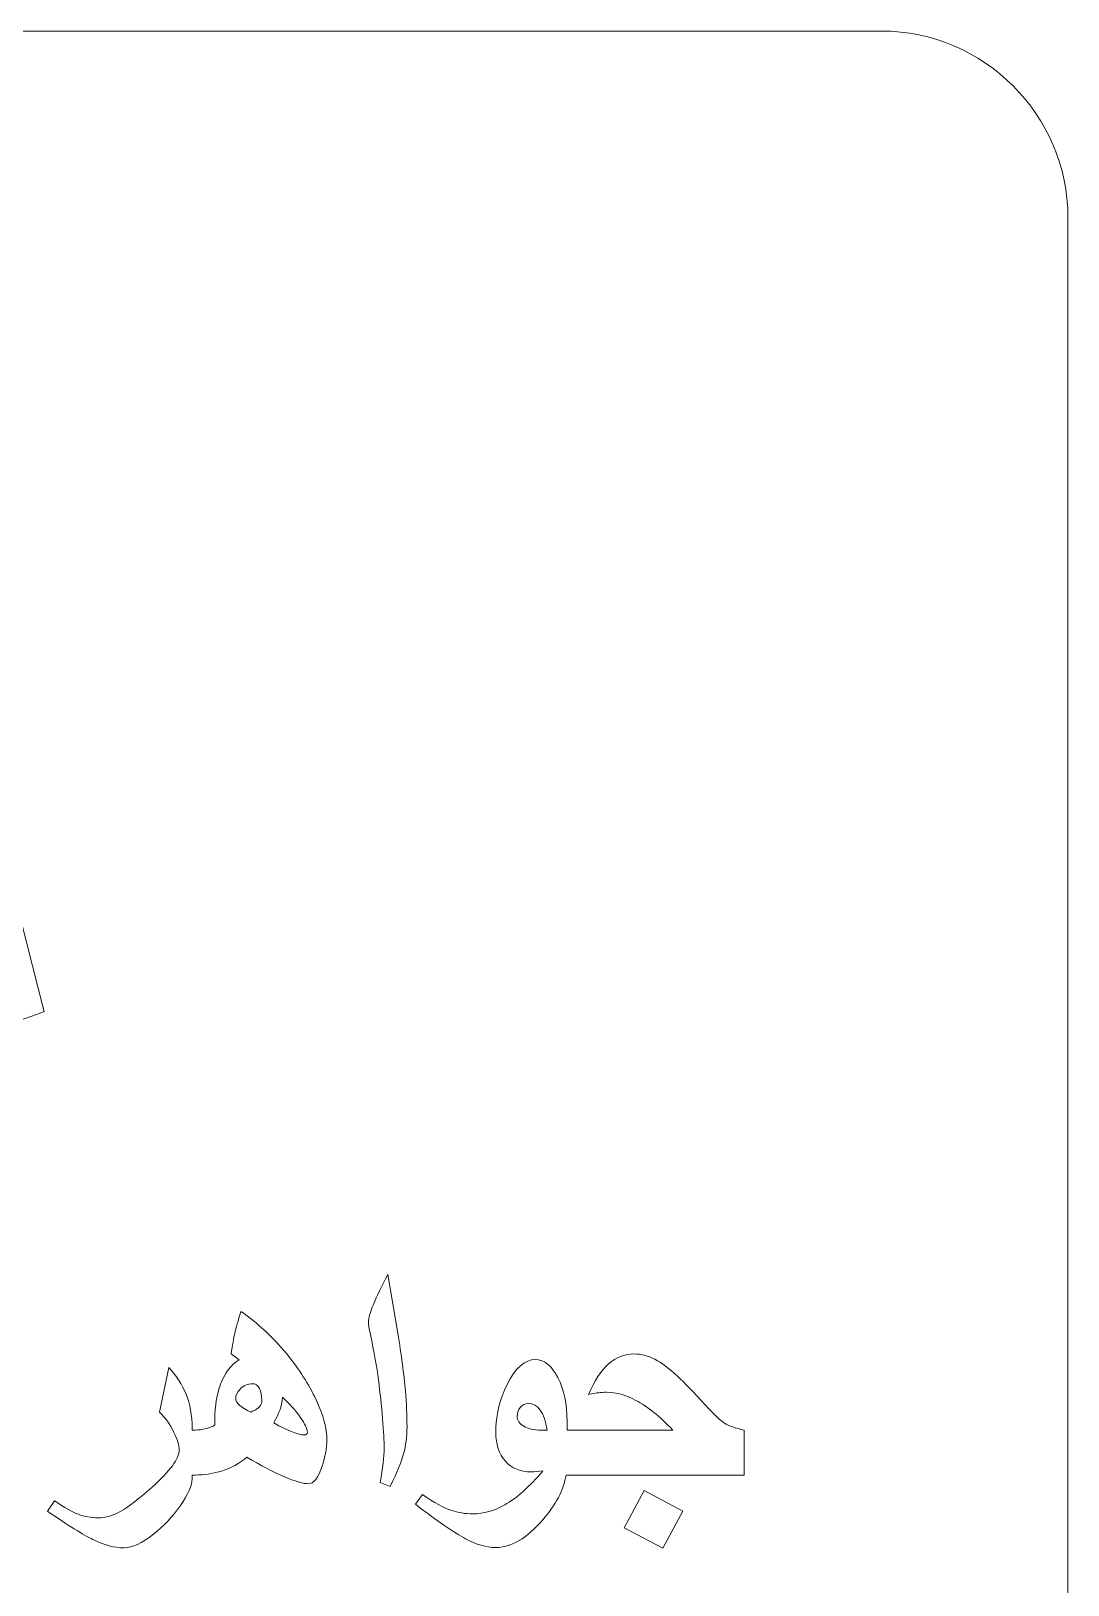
# Model space of a CAD drawing. Header units: millimetres. Extents: x -171.7 to -121.7, y -138.5 to -88.5.
# Drawn here: x -138.34 to -121.66, y -113.5 to -88.5 of the extents above; entities that cross this region are included whole.
import ezdxf

# ---------------------------------------------------------------- set-up
doc = ezdxf.new("R2010")
doc.units = ezdxf.units.MM
doc.header["$MEASUREMENT"] = 0
doc.layers.add('Layer 1', color=7, linetype='Continuous')

msp = doc.modelspace()

# ---------------------------------------------------------------- linework, layer by layer
at = {"layer": 'Layer 1', "color": 250, "lineweight": 18}
msp.add_open_spline([(-168.6577, -88.5016), (-168.6577, -88.5016), (-124.6578, -88.5016), (-124.6578, -88.5016), (-123.0078, -88.5016), (-121.6578, -89.8517), (-121.6578, -91.5016), (-121.6578, -91.5016), (-121.6578, -135.5016), (-121.6578, -135.5016), (-121.6578, -137.1515), (-123.0078, -138.5016), (-124.6578, -138.5016), (-124.6578, -138.5016), (-168.6577, -138.5016), (-168.6577, -138.5016), (-170.3078, -138.5016), (-171.6578, -137.1515), (-171.6578, -135.5016), (-171.6578, -135.5016), (-171.6578, -91.5016), (-171.6578, -91.5016), (-171.6578, -89.8517), (-170.3078, -88.5016), (-168.6577, -88.5016)], degree=3, knots=[0, 0, 0, 0, 0.125, 0.125, 0.125, 0.25, 0.25, 0.25, 0.375, 0.375, 0.375, 0.5, 0.5, 0.5, 0.625, 0.625, 0.625, 0.75, 0.75, 0.75, 0.875, 0.875, 0.875, 1, 1, 1, 1], dxfattribs=at)
at = {"layer": 'Layer 1', "color": 250, "lineweight": 9}
for points, knots in [([(-155.1683, -105.3925), (-155.1683, -105.3925), (-155.604, -98.0341), (-152.4087, -96.727), (-152.4087, -96.727), (-145.8732, -94.8391), (-139.5313, -98.7603), (-139.5313, -98.7603), (-138.1273, -104.2791), (-138.1273, -104.2791), (-138.1273, -104.2791), (-150.4724, -108.8783), (-155.1683, -105.3925)], [0, 0, 0, 0, 0.25, 0.25, 0.25, 0.5, 0.5, 0.5, 0.75, 0.75, 0.75, 1, 1, 1, 1]), ([(-132.2907, -110.9602), (-132.2907, -111.1177), (-132.3096, -111.2615), (-132.3462, -111.3921), (-132.384, -111.5219), (-132.4555, -111.6967), (-132.5617, -111.9166), (-132.5617, -111.9166), (-132.7211, -111.8528), (-132.7211, -111.8528), (-132.6787, -111.6262), (-132.6574, -111.4418), (-132.6574, -111.3002), (-132.6574, -111.192), (-132.666, -111.0336), (-132.6839, -110.8249), (-132.7018, -110.6159), (-132.7241, -110.4091), (-132.75, -110.2042), (-132.7771, -110), (-132.8201, -109.756), (-132.8806, -109.4725), (-132.9017, -109.3734), (-132.9124, -109.3054), (-132.9124, -109.2677), (-132.9124, -109.2131), (-132.8849, -109.1195), (-132.8302, -108.9875), (-132.7753, -108.8557), (-132.6979, -108.6957), (-132.5989, -108.5083), (-132.5989, -108.5083), (-132.4395, -109.4484), (-132.4395, -109.4484), (-132.381, -109.8062), (-132.3405, -110.1163), (-132.3174, -110.3787), (-132.2994, -110.5806), (-132.2907, -110.7743), (-132.2907, -110.9602)], [0, 0, 0, 0, 0.0769231, 0.0769231, 0.0769231, 0.1538462, 0.1538462, 0.1538462, 0.2307692, 0.2307692, 0.2307692, 0.3076923, 0.3076923, 0.3076923, 0.3846154, 0.3846154, 0.3846154, 0.4615385, 0.4615385, 0.4615385, 0.5384615, 0.5384615, 0.5384615, 0.6153846, 0.6153846, 0.6153846, 0.6923077, 0.6923077, 0.6923077, 0.7692308, 0.7692308, 0.7692308, 0.8461538, 0.8461538, 0.8461538, 0.9230769, 0.9230769, 0.9230769, 1, 1, 1, 1]), ([(-133.5799, -111.1675), (-133.5799, -111.2969), (-133.6056, -111.4383), (-133.6572, -111.5926), (-133.719, -111.7804), (-133.7925, -111.8741), (-133.8774, -111.8741), (-133.9519, -111.8741), (-134.075, -111.8388), (-134.2465, -111.7678), (-134.445, -111.6862), (-134.6512, -111.5785), (-134.8658, -111.4437), (-134.9845, -111.548), (-135.1271, -111.6254), (-135.2937, -111.6751), (-135.4246, -111.7137), (-135.5584, -111.7331), (-135.6947, -111.7331), (-135.6947, -111.7331), (-135.7478, -111.7331), (-135.7478, -111.7331), (-135.7478, -111.7331), (-135.7478, -111.7945), (-135.7478, -111.7945), (-135.7478, -111.9026), (-135.8096, -112.0456), (-135.9337, -112.2234), (-136.0578, -112.4016), (-136.2028, -112.5561), (-136.3695, -112.687), (-136.5534, -112.8324), (-136.7114, -112.9049), (-136.8423, -112.9049), (-136.9983, -112.9049), (-137.1654, -112.8605), (-137.3442, -112.772), (-137.5001, -112.6957), (-137.7436, -112.5436), (-138.075, -112.3151), (-138.075, -112.3151), (-137.9634, -112.1503), (-137.9634, -112.1503), (-137.8041, -112.2566), (-137.6755, -112.3281), (-137.5779, -112.3658), (-137.4809, -112.4025), (-137.3756, -112.4213), (-137.262, -112.4213), (-137.1398, -112.4213), (-137.0177, -112.3871), (-136.8954, -112.3176), (-136.7733, -112.2489), (-136.6066, -112.1204), (-136.396, -111.9326), (-136.1018, -111.6702), (-135.955, -111.4683), (-135.955, -111.3269), (-135.955, -111.2558), (-135.9835, -111.1631), (-136.04, -111.0481), (-136.1038, -110.9168), (-136.1815, -110.808), (-136.2737, -110.7212), (-136.2737, -110.7212), (-136.125, -110.0039), (-136.125, -110.0039), (-136.0047, -110.128), (-135.9116, -110.2704), (-135.8458, -110.4318), (-135.7806, -110.5926), (-135.7478, -110.7761), (-135.7478, -110.9814), (-135.7478, -110.9814), (-135.7478, -111.0104), (-135.7478, -111.0104), (-135.7478, -111.0104), (-135.6947, -111.0104), (-135.6947, -111.0104), (-135.6415, -111.0104), (-135.5845, -111.0027), (-135.5232, -110.9867), (-135.4623, -110.9707), (-135.4149, -110.9515), (-135.3812, -110.9283), (-135.3812, -110.9283), (-135.3812, -110.8326), (-135.3812, -110.8326), (-135.3812, -110.6181), (-135.3512, -110.4318), (-135.2909, -110.2724), (-135.2237, -110.0932), (-135.1242, -109.9632), (-134.9933, -109.8816), (-134.9933, -109.8816), (-135.1208, -109.786), (-135.1208, -109.786), (-135.0995, -109.6426), (-135.0797, -109.53), (-135.0609, -109.4484), (-135.0426, -109.3672), (-135.0092, -109.2512), (-134.9614, -109.1005), (-134.6957, -109.2866), (-134.4523, -109.513), (-134.231, -109.7807), (-134.0272, -110.027), (-133.8679, -110.2743), (-133.7528, -110.5231), (-133.6374, -110.7718), (-133.5799, -110.9867), (-133.5799, -111.1675)], [0, 0, 0, 0, 0.027027, 0.027027, 0.027027, 0.0540541, 0.0540541, 0.0540541, 0.0810811, 0.0810811, 0.0810811, 0.1081081, 0.1081081, 0.1081081, 0.1351351, 0.1351351, 0.1351351, 0.1621622, 0.1621622, 0.1621622, 0.1891892, 0.1891892, 0.1891892, 0.2162162, 0.2162162, 0.2162162, 0.2432432, 0.2432432, 0.2432432, 0.2702703, 0.2702703, 0.2702703, 0.2972973, 0.2972973, 0.2972973, 0.3243243, 0.3243243, 0.3243243, 0.3513514, 0.3513514, 0.3513514, 0.3783784, 0.3783784, 0.3783784, 0.4054054, 0.4054054, 0.4054054, 0.4324324, 0.4324324, 0.4324324, 0.4594595, 0.4594595, 0.4594595, 0.4864865, 0.4864865, 0.4864865, 0.5135135, 0.5135135, 0.5135135, 0.5405405, 0.5405405, 0.5405405, 0.5675676, 0.5675676, 0.5675676, 0.5945946, 0.5945946, 0.5945946, 0.6216216, 0.6216216, 0.6216216, 0.6486486, 0.6486486, 0.6486486, 0.6756757, 0.6756757, 0.6756757, 0.7027027, 0.7027027, 0.7027027, 0.7297297, 0.7297297, 0.7297297, 0.7567568, 0.7567568, 0.7567568, 0.7837838, 0.7837838, 0.7837838, 0.8108108, 0.8108108, 0.8108108, 0.8378378, 0.8378378, 0.8378378, 0.8648649, 0.8648649, 0.8648649, 0.8918919, 0.8918919, 0.8918919, 0.9189189, 0.9189189, 0.9189189, 0.9459459, 0.9459459, 0.9459459, 0.972973, 0.972973, 0.972973, 1, 1, 1, 1]), ([(-126.8672, -111.7331), (-126.8672, -111.7331), (-129.7308, -111.7331), (-129.7308, -111.7331), (-129.7723, -111.9755), (-129.8965, -112.2154), (-130.1031, -112.4533), (-130.3615, -112.7508), (-130.6165, -112.8996), (-130.8682, -112.8996), (-131.0151, -112.8996), (-131.1759, -112.8527), (-131.3503, -112.759), (-131.5246, -112.6647), (-131.7927, -112.4798), (-132.154, -112.2034), (-132.154, -112.2034), (-132.0424, -112.0494), (-132.0424, -112.0494), (-131.8512, -112.177), (-131.6947, -112.2619), (-131.572, -112.3044), (-131.4715, -112.3397), (-131.3571, -112.3575), (-131.2295, -112.3575), (-131.0576, -112.3575), (-130.8875, -112.3099), (-130.7194, -112.2141), (-130.5209, -112.1007), (-130.3156, -111.9185), (-130.1031, -111.6669), (-130.1775, -111.6775), (-130.2393, -111.6829), (-130.2891, -111.6829), (-130.4644, -111.6829), (-130.604, -111.6258), (-130.7074, -111.5114), (-130.8112, -111.3973), (-130.863, -111.2418), (-130.863, -111.0452), (-130.8628, -110.7795), (-130.802, -110.5235), (-130.6793, -110.2771), (-130.547, -110.01), (-130.3954, -109.8763), (-130.2253, -109.8763), (-130.0837, -109.8763), (-129.963, -109.9729), (-129.864, -110.1661), (-129.765, -110.3589), (-129.7152, -110.5916), (-129.7152, -110.8646), (-129.7152, -110.8646), (-129.7152, -111.0104), (-129.7152, -111.0104), (-129.7152, -111.0104), (-128.0122, -111.0104), (-128.0122, -111.0104), (-128.2265, -110.7892), (-128.4251, -110.6298), (-128.6072, -110.5322), (-128.7686, -110.4458), (-128.9259, -110.4023), (-129.0805, -110.4023), (-129.1264, -110.4023), (-129.1684, -110.4047), (-129.2066, -110.4091), (-129.2447, -110.4134), (-129.2998, -110.4235), (-129.3723, -110.4395), (-129.2751, -110.2163), (-129.1665, -110.0515), (-129.0472, -109.9454), (-128.9274, -109.839), (-128.7917, -109.786), (-128.639, -109.786), (-128.5221, -109.786), (-128.4101, -109.8145), (-128.302, -109.871), (-128.1937, -109.9275), (-128.0724, -110.0187), (-127.9377, -110.1448), (-127.8313, -110.2439), (-127.6814, -110.399), (-127.4865, -110.6096), (-127.3535, -110.7583), (-127.2521, -110.8549), (-127.1823, -110.8994), (-127.112, -110.9433), (-127.0071, -110.9806), (-126.8672, -111.0104), (-126.8672, -111.0104), (-126.8672, -111.7331), (-126.8672, -111.7331)], [0, 0, 0, 0, 0.0322581, 0.0322581, 0.0322581, 0.0645161, 0.0645161, 0.0645161, 0.0967742, 0.0967742, 0.0967742, 0.1290323, 0.1290323, 0.1290323, 0.1612903, 0.1612903, 0.1612903, 0.1935484, 0.1935484, 0.1935484, 0.2258065, 0.2258065, 0.2258065, 0.2580645, 0.2580645, 0.2580645, 0.2903226, 0.2903226, 0.2903226, 0.3225806, 0.3225806, 0.3225806, 0.3548387, 0.3548387, 0.3548387, 0.3870968, 0.3870968, 0.3870968, 0.4193548, 0.4193548, 0.4193548, 0.4516129, 0.4516129, 0.4516129, 0.483871, 0.483871, 0.483871, 0.516129, 0.516129, 0.516129, 0.5483871, 0.5483871, 0.5483871, 0.5806452, 0.5806452, 0.5806452, 0.6129032, 0.6129032, 0.6129032, 0.6451613, 0.6451613, 0.6451613, 0.6774194, 0.6774194, 0.6774194, 0.7096774, 0.7096774, 0.7096774, 0.7419355, 0.7419355, 0.7419355, 0.7741935, 0.7741935, 0.7741935, 0.8064516, 0.8064516, 0.8064516, 0.8387097, 0.8387097, 0.8387097, 0.8709677, 0.8709677, 0.8709677, 0.9032258, 0.9032258, 0.9032258, 0.9354839, 0.9354839, 0.9354839, 0.9677419, 0.9677419, 0.9677419, 1, 1, 1, 1]), ([(-134.6266, -110.5511), (-134.6266, -110.4608), (-134.6397, -110.3903), (-134.6653, -110.34), (-134.6909, -110.2893), (-134.7277, -110.2641), (-134.7755, -110.2641), (-134.8551, -110.2641), (-134.9223, -110.2937), (-134.9774, -110.3516), (-135.0232, -110.4014), (-135.0465, -110.4521), (-135.0465, -110.5033), (-135.0463, -110.5742), (-134.9647, -110.6467), (-134.802, -110.7212), (-134.7628, -110.7032), (-134.7338, -110.6882), (-134.7141, -110.6762), (-134.6561, -110.6371), (-134.6267, -110.5956), (-134.6266, -110.5511)], [0, 0, 0, 0, 0.1428571, 0.1428571, 0.1428571, 0.2857143, 0.2857143, 0.2857143, 0.4285714, 0.4285714, 0.4285714, 0.5714286, 0.5714286, 0.5714286, 0.7142857, 0.7142857, 0.7142857, 0.8571429, 0.8571429, 0.8571429, 1, 1, 1, 1]), ([(-133.8934, -111.0452), (-133.8934, -110.9921), (-133.932, -110.9109), (-134.0088, -110.8022), (-134.0862, -110.6931), (-134.1803, -110.5863), (-134.2919, -110.482), (-134.3025, -110.567), (-134.3156, -110.6317), (-134.3306, -110.6762), (-134.3456, -110.7201), (-134.3804, -110.7935), (-134.4353, -110.8964), (-134.2036, -111.024), (-134.0388, -111.0877), (-133.9412, -111.0877), (-133.9093, -111.0877), (-133.8934, -111.0737), (-133.8934, -111.0452)], [0, 0, 0, 0, 0.1666667, 0.1666667, 0.1666667, 0.3333333, 0.3333333, 0.3333333, 0.5, 0.5, 0.5, 0.6666667, 0.6666667, 0.6666667, 0.8333333, 0.8333333, 0.8333333, 1, 1, 1, 1]), ([(-130.0341, -111.0104), (-130.0837, -110.7254), (-130.1848, -110.5829), (-130.3369, -110.5829), (-130.3919, -110.5829), (-130.4355, -110.6047), (-130.4683, -110.6481), (-130.5011, -110.6916), (-130.5175, -110.739), (-130.5175, -110.7902), (-130.5175, -110.854), (-130.4827, -110.9067), (-130.4128, -110.9482), (-130.3427, -110.9897), (-130.25, -111.0104), (-130.135, -111.0104), (-130.135, -111.0104), (-130.0341, -111.0104), (-130.0341, -111.0104)], [0, 0, 0, 0, 0.1666667, 0.1666667, 0.1666667, 0.3333333, 0.3333333, 0.3333333, 0.5, 0.5, 0.5, 0.6666667, 0.6666667, 0.6666667, 0.8333333, 0.8333333, 0.8333333, 1, 1, 1, 1]), ([(-127.8555, -112.3127), (-127.8555, -112.3127), (-128.1744, -112.9077), (-128.1744, -112.9077), (-128.1744, -112.9077), (-128.796, -112.5831), (-128.796, -112.5831), (-128.796, -112.5831), (-128.4748, -111.9832), (-128.4748, -111.9832), (-128.4748, -111.9832), (-127.8555, -112.3127), (-127.8555, -112.3127)], [0, 0, 0, 0, 0.25, 0.25, 0.25, 0.5, 0.5, 0.5, 0.75, 0.75, 0.75, 1, 1, 1, 1])]:
    msp.add_open_spline(points, degree=3, knots=knots, dxfattribs=at)

doc.saveas('drawing.dxf')
